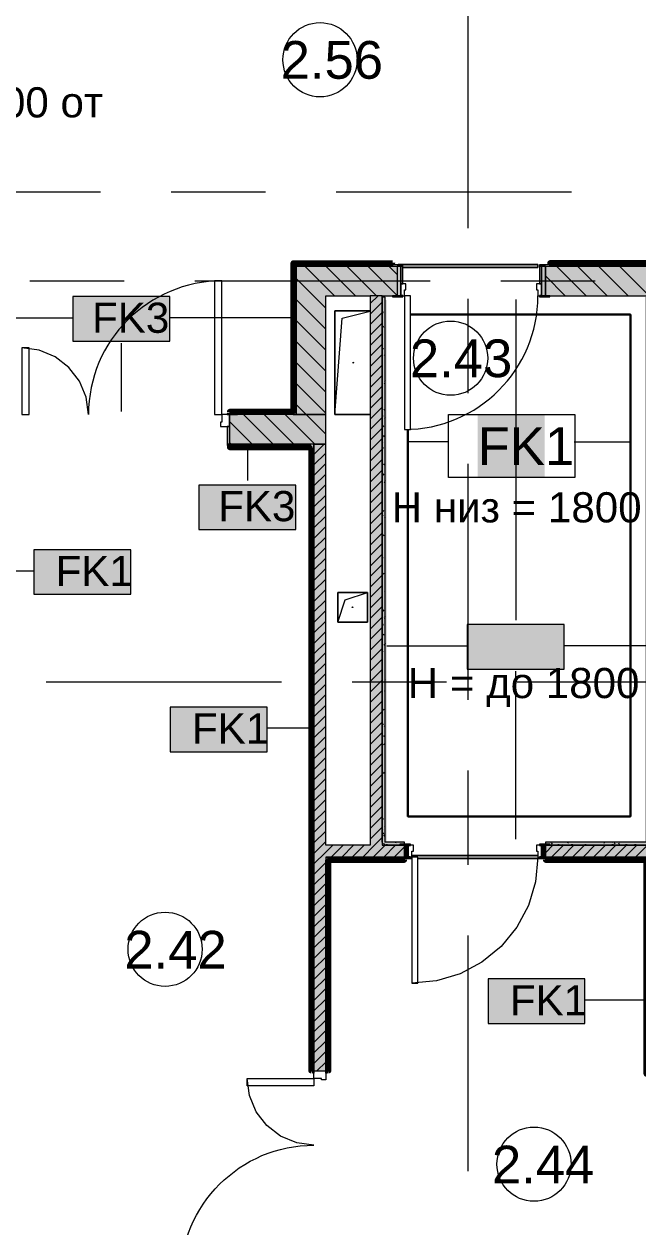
# Model space of a CAD drawing. Header units: millimetres. Extents: x -3817 to 677485, y -22715 to 103890.
# Drawn here: x 434994 to 439133, y 6048 to 14149 of the extents above; entities that cross this region are included whole.
import ezdxf

# ---------------------------------------------------------------- set-up
doc = ezdxf.new("R2010")
doc.units = ezdxf.units.MM
doc.layers.add('PDF _Геометрия', color=7, linetype='Continuous', true_color=0x1d1d1d)
doc.layers.add('PDF _Сплошная заливка', color=7, linetype='Continuous', true_color=0xffffff)
doc.layers.add('PDF _Текст', color=7, linetype='Continuous')
doc.styles.add('PDF GOST-Common', font='arial.ttf')

msp = doc.modelspace()

# ---------------------------------------------------------------- hatches: boundary and pattern name
at = {"layer": 'PDF _Сплошная заливка', "transparency": 33554559}
for points in [[(436808.6, 11519), (436828.6, 11519), (436828.6, 12539), (436808.6, 12539), (436808.6, 12224.7)], [(436828.6, 11519), (437028.6, 11519), (437028.6, 12519), (436828.6, 12519), (436828.6, 12224.7)], [(437328.6, 8619), (437408.6, 8619), (437408.6, 12319), (437328.6, 12319), (437328.6, 10137.9)], [(437408.6, 8639), (437428.6, 8639), (437428.6, 12309), (437408.6, 12309), (437408.6, 10137.9)]]:
    msp.add_hatch(color=256, dxfattribs=at).paths.add_polyline_path(points)
h = msp.add_hatch(color=256, dxfattribs=at)
h.paths.add_polyline_path([(443532.5, 12519), (448468.6, 12519), (448467.6, 12539), (443388.6, 12539), (443388.6, 12519)], flags=0)
h.paths.add_polyline_path([(438538.6, 12519), (443154.7, 12519), (443154.7, 12539), (438538.6, 12539), (438538.6, 12527)], flags=0)
h.paths.add_polyline_path([(436828.6, 12519), (437478.6, 12519), (437478.6, 12539), (436828.6, 12539), (436828.6, 12527)], flags=0)
h = msp.add_hatch(color=256, dxfattribs=at)
h.paths.add_polyline_path([(448488.6, 12319), (448488.6, 12519), (446608.6, 12519), (446608.6, 12319), (448057.8, 12319)], flags=0)
h.paths.add_polyline_path([(439208.6, 12319), (439208.6, 12519), (438508.6, 12519), (438508.6, 12319), (438538.6, 12319)], flags=0)
h.paths.add_polyline_path([(437508.6, 12319), (437508.6, 12519), (437028.6, 12519), (437028.6, 12319), (437478.6, 12319)], flags=0)
at = {"layer": 'PDF _Сплошная заливка', "true_color": 0x494949, "transparency": 33554559}
msp.add_hatch(color=251, dxfattribs=at).paths.add_polyline_path([(438458.6, 12509), (438458.6, 12529), (437548.6, 12527), (437548.6, 12509), (437714.3, 12509)])
at = {"layer": 'PDF _Сплошная заливка', "transparency": 33554559}
h = msp.add_hatch(color=256, dxfattribs=at)
h.paths.add_polyline_path([(436433.6, 11319), (437028.6, 11319), (437028.6, 11519), (436378.6, 11519), (436378.6, 11319)], flags=0)
h.paths.add_polyline_path([(434628.6, 11319), (434928.6, 11319), (434928.6, 11519), (434628.6, 11519), (434628.6, 11439)], flags=0)
h = msp.add_hatch(color=256, dxfattribs=at)
h.paths.add_polyline_path([(434873.6, 11299), (434928.6, 11299), (434928.6, 11311), (434873.6, 11311), (434873.6, 11319), (434628.6, 11319), (434628.6, 11299), (434648.6, 11299)], flags=0)
h.paths.add_polyline_path([(436433.6, 11299), (436928.6, 11299), (436928.6, 11319), (436433.6, 11317), (436433.6, 11311), (436378.6, 11311), (436378.6, 11299)], flags=0)
h = msp.add_hatch(color=256, dxfattribs=at)
h.paths.add_polyline_path([(436928.6, 2019), (436948.6, 2019), (436948.3, 5594), (436940.6, 5594), (436940.6, 5649), (436928.6, 5649), (436928.6, 2069)], flags=0)
h.paths.add_polyline_path([(436940.6, 7099), (436940.6, 7154), (436948.6, 7154), (436948.6, 11319), (436928.6, 11319), (436928.6, 7099)], flags=0)
h = msp.add_hatch(color=256, dxfattribs=at)
h.paths.add_polyline_path([(437028.6, 2019), (437028.6, 2394), (436948.6, 2394), (436948.6, 2019)], flags=0)
h.paths.add_polyline_path([(436948.6, 2419), (437028.6, 2419), (437028.6, 5649), (436948.6, 5649), (436948.6, 2833.9)], flags=0)
h.paths.add_polyline_path([(437028.6, 7099), (437028.6, 11319), (436948.6, 11319), (436948.6, 7099), (436998.6, 7099)], flags=0)
h = msp.add_hatch(color=256, dxfattribs=at)
h.paths.add_polyline_path([(438538.6, 8539), (439208.6, 8539), (439208.6, 8619), (438508.6, 8619), (438508.6, 8539)], flags=0)
h.paths.add_polyline_path([(437028.6, 8539), (437558.6, 8539), (437558.6, 8619), (437028.6, 8619)], flags=0)
h = msp.add_hatch(color=256, dxfattribs=at)
h.paths.add_polyline_path([(437528.6, 8619), (437528.6, 8627), (437558.6, 8627), (437558.6, 8639), (437408.6, 8639), (437408.6, 8619)], flags=0)
h.paths.add_polyline_path([(439188.6, 8619), (439188.6, 8639), (438508.6, 8639), (438508.6, 8627), (438538.6, 8627), (438538.6, 8619), (439007.2, 8619)], flags=0)
h = msp.add_hatch(color=256, dxfattribs=at)
h.paths.add_polyline_path([(439187.6, 8519), (439208.6, 8519), (439208.6, 8539), (438538.6, 8538.1), (438538.6, 8531), (438508.6, 8531), (438508.6, 8519), (439007.2, 8519)], flags=0)
h.paths.add_polyline_path([(437048.6, 8519), (437558.6, 8519), (437558.6, 8531), (437528.6, 8531), (437528.6, 8539), (437028.6, 8539), (437028.6, 8519)], flags=0)
h = msp.add_hatch(color=256, dxfattribs=at)
h.paths.add_polyline_path([(437028.6, 2019), (437048.6, 2019), (437048.6, 5649), (437036.6, 5649), (437036.6, 5594), (437028.6, 5594), (437028.6, 2312.2)], flags=0)
h.paths.add_polyline_path([(437036.6, 7099), (437048.6, 7099), (437048.6, 8519), (437028.6, 8519), (437029.4, 7154), (437036.6, 7154), (437036.6, 7112.3)], flags=0)
at = {"layer": 'PDF _Сплошная заливка', "true_color": 0x494949, "transparency": 33554559}
h = msp.add_hatch(color=251, dxfattribs=at)
h.paths.add_polyline_path([(437714.3, 8529), (438468.6, 8531), (438468.6, 8539), (438458.6, 8540.5), (438458.6, 8549), (437608.6, 8549), (437608.6, 8539), (437648.6, 8539), (437648.6, 8529)], flags=0)
h.paths.add_polyline_path([(437577.4, 8529), (437608.6, 8529), (437608.6, 8539), (437598.6, 8539), (437598.6, 8531), (437577.4, 8529)], flags=0)

# ---------------------------------------------------------------- linework, layer by layer
at = {"layer": 'PDF _Геометрия', "color": 253, "lineweight": 9, "true_color": 0xaaaaaa}
for points in [[(437988.6, 12773.8), (437988.6, 14361.3)], [(433922.2, 13019), (435509.7, 13019)], [(435986, 13019), (436621, 13019)], [(437097.2, 13019), (438684.7, 13019)], [(435033.5, 12419), (435668.5, 12419)], [(436144.7, 12419), (437732.2, 12419)], [(438208.5, 12419), (438843.5, 12419)], [(437988.6, 11662.5), (437988.6, 12297.5)], [(437988.6, 9598.8), (437988.6, 11186.3)], [(435142.7, 9719), (436730.2, 9719)], [(437206.5, 9719), (437841.5, 9719)], [(438317.7, 9719), (439905.2, 9719)], [(437988.6, 8487.5), (437988.6, 9122.5)], [(438458.6, 8539), (438442.3, 8373.2), (438393.9, 8213.7), (438315.4, 8066.8), (438209.7, 7938), (438080.9, 7832.3), (437933.9, 7753.7), (437774.5, 7705.3), (437608.6, 7689)], [(437988.6, 6423.8), (437988.6, 8011.3)]]:
    msp.add_lwpolyline(points, dxfattribs=at)
at = {"layer": 'PDF _Геометрия', "color": 231, "lineweight": 70, "true_color": 0xff80c0}
for points in [[(448468.6, 12719), (448467.6, 12719), (448467.6, 12540), (443388.6, 12540), (443154.7, 12540), (438538.6, 12540), (438538.6, 12539), (443154.7, 12539), (443388.6, 12539), (448467.6, 12539)], [(436927.6, 11298), (436927.6, 7099), (436928.6, 7099)], [(437048.6, 7099), (437049.6, 7099), (437049.6, 8518), (437558.6, 8518), (437558.6, 8519)], [(438508.6, 8519), (438508.6, 8518), (439187.6, 8518), (439187.6, 7079), (439187.6, 7078), (444658.6, 7078), (444658.6, 7079), (439188.6, 7079), (439188.6, 8519)]]:
    msp.add_lwpolyline(points, dxfattribs=at)
at = {"layer": 'PDF _Геометрия', "color": 9, "lineweight": 9, "true_color": 0xc0c0c0}
for points in [[(437478.6, 12519), (437478.6, 12539), (436828.6, 12539), (436808.6, 12539), (436808.6, 11519), (436828.6, 11519), (436828.6, 12519), (437478.6, 12519), (437028.6, 12519), (436828.6, 12519), (436828.6, 11519), (437028.6, 11519), (437028.6, 12319), (437328.6, 12319), (437328.6, 8619), (437028.6, 8619), (437028.6, 11319), (436948.6, 11319), (437028.6, 11319), (437028.6, 11519), (436433.6, 11519)], [(437508.6, 12519), (437508.6, 12319)], [(438508.6, 12519), (438508.6, 12319)], [(438538.6, 12519), (438538.6, 12539), (443154.7, 12539), (443388.6, 12539), (448467.6, 12539)], [(437558.6, 8627), (437558.6, 8639), (437428.6, 8639), (437428.6, 12309), (437408.6, 12309), (437408.6, 12319), (437478.6, 12319)], [(438538.6, 12319), (439208.6, 12319), (439208.6, 12299), (439208.6, 12309), (439188.6, 12309), (439188.6, 8639), (438508.6, 8639), (438508.6, 8627)], [(436378.6, 11519), (436378.6, 11319)], [(436378.6, 11311), (436378.6, 11299), (436928.6, 11299)], [(437558.6, 8539), (437558.6, 8619)], [(438508.6, 8619), (438508.6, 8539)], [(437558.6, 8519), (437558.6, 8531)], [(438508.6, 8531), (438508.6, 8519)], [(436928.6, 7099), (436940.6, 7099)], [(436948.6, 7099), (437028.6, 7099)], [(437036.6, 7099), (437048.6, 7099)]]:
    msp.add_lwpolyline(points, dxfattribs=at)
at = {"layer": 'PDF _Геометрия', "color": 52, "lineweight": 70, "true_color": 0xe1dc04}
for points in [[(436808.6, 11539), (436808.6, 12539), (436807.6, 12539), (436807.6, 11539)], [(436378.6, 11539), (436808.6, 11539), (436808.6, 11540), (436378.6, 11540)]]:
    msp.add_lwpolyline(points, close=True, dxfattribs=at)
at = {"layer": 'PDF _Геометрия', "color": 231, "lineweight": 70, "true_color": 0xff80c0}
msp.add_lwpolyline([(437478.6, 12540), (437478.6, 12539), (436808.1, 12539), (436808.1, 12540)], close=True, dxfattribs=at)
at = {"layer": 'PDF _Геометрия', "color": 253, "lineweight": 9, "true_color": 0x9b9b9b}
for points in [[(436823.8, 12495.6), (436828.6, 12495.6)], [(436830.8, 12539), (436830.4, 12538.3)], [(436854.2, 12526), (436864.3, 12526)], [(436901.2, 12539), (436898.4, 12534.3)], [(436930.2, 12527.9), (436925.1, 12536.6)], [(436945.7, 12526), (436955.7, 12526)], [(436997.9, 12523.6), (436995.2, 12519)], [(437065.9, 12519.6), (437065.6, 12519)], [(437107.9, 12524.9), (437102.9, 12533.6)], [(437128.6, 12526), (437138.6, 12526)], [(437147.5, 12539), (437144.2, 12533.2)], [(437146.5, 12519), (437144.5, 12522.4)], [(437217.2, 12537.8), (437212.2, 12529.1)], [(437216.9, 12519), (437212.5, 12526.5)], [(437220, 12526), (437230.1, 12526)], [(437281, 12526), (437291, 12526)], [(437392.8, 12519), (437390.2, 12523.5)], [(437433.4, 12526), (437443.4, 12526)], [(438561.1, 12526), (438571.2, 12526)], [(438622.1, 12526), (438632.1, 12526)], [(438650, 12520.1), (438649.4, 12519)], [(438691.6, 12531.2), (438686.6, 12522.5)], [(438692, 12524.4), (438686.9, 12533.1)], [(438730.3, 12519), (438728.6, 12521.9)], [(438759.7, 12527.1), (438755, 12519)], [(438774.5, 12526), (438784.5, 12526)], [(438800.6, 12519), (438796.6, 12526)], [(438865.9, 12526), (438876, 12526)], [(438907.3, 12539), (438905.9, 12536.7)], [(438957.4, 12526), (438967.4, 12526)], [(438976.6, 12519), (438974.3, 12523)], [(439005.4, 12526), (439001.3, 12519)], [(439073.8, 12533.6), (439070.7, 12539)], [(439073.4, 12522), (439071.7, 12519)], [(436828.6, 12398.9), (436823.6, 12407.6)], [(436817.5, 12357.2), (436812.5, 12366)], [(436823.2, 12343), (436818.1, 12334.2)], [(436823.8, 12373.6), (436828.6, 12373.6)], [(436821.6, 12289.2), (436816.6, 12297.9)], [(436823.8, 12282.2), (436828.6, 12282.2)], [(437411.6, 12242.7), (437408.6, 12247.8)], [(436814.5, 12179.5), (436809.5, 12188.3)], [(436825.7, 12221.2), (436820.7, 12229.9)], [(436823.8, 12160.3), (436828.6, 12160.3)], [(437408.6, 12221.2), (437412.9, 12221.2)], [(437408.6, 12160.3), (437412.9, 12160.3)], [(437416.1, 12211.8), (437411.1, 12203.1)], [(436810.9, 12138.9), (436808.6, 12134.9)], [(437419.8, 12106.6), (437414.7, 12115.3)], [(436811.5, 12001.8), (436808.6, 12006.9)], [(436818, 12029.2), (436813, 12020.5)], [(436823.8, 12038.4), (436828.6, 12038.4)], [(437408.6, 12068.8), (437412.9, 12068.8)], [(436813.9, 11961.2), (436808.9, 11952.4)], [(436825.1, 11919.5), (436820, 11910.8)], [(436823.8, 11946.9), (436828.6, 11946.9)], [(436828.6, 11911.3), (436825.8, 11916.1)], [(437415, 11966), (437410, 11957.3)], [(437426.2, 11924.4), (437421.2, 11915.7)], [(437408.6, 11886), (437412.9, 11886)], [(436823.8, 11825), (436828.6, 11825)], [(437408.6, 11825), (437412.9, 11825)], [(437428.6, 11806.7), (437428.2, 11806)], [(436812.8, 11715.4), (436808.6, 11708.2)], [(436816.7, 11688.1), (436811.7, 11696.8)], [(436824, 11673.8), (436818.9, 11665.1)], [(436823.8, 11703.1), (436828.6, 11703.1)], [(437408.6, 11733.6), (437412.9, 11733.6)], [(437428.6, 11725.5), (437424, 11733.5)], [(437428.6, 11745.7), (437424.2, 11738)], [(437428.6, 11664.5), (437428.1, 11665.5)], [(436823.8, 11611.6), (436828.6, 11611.6)], [(436824.9, 11552), (436819.9, 11560.7)], [(437408.6, 11550.7), (437412.9, 11550.7)], [(437414.9, 11505.5), (437409.8, 11514.2)], [(437426, 11547.1), (437421, 11555.8)], [(437408.6, 11489.7), (437412.9, 11489.7)], [(437419, 11437.5), (437413.9, 11446.2)], [(437428.1, 11501), (437423.1, 11492.3)], [(437408.6, 11398.3), (437412.9, 11398.3)], [(437423, 11369.4), (437418, 11378.1)], [(436403.3, 11311), (436401.5, 11307.8)], [(436427.5, 11306.8), (436437.6, 11306.8)], [(436443.2, 11319), (436443.1, 11318.9)], [(436470.6, 11312.2), (436466.7, 11319)], [(436512.2, 11301.1), (436507.2, 11309.8)], [(436580.2, 11305.2), (436575.2, 11313.9)], [(436579.9, 11306.8), (436590, 11306.8)], [(436610.6, 11304.2), (436607.6, 11299)], [(436619, 11299), (436616.9, 11302.7)], [(436652.2, 11315.4), (436647.2, 11306.7)], [(436671.4, 11306.8), (436681.4, 11306.8)], [(436720.3, 11311.3), (436715.3, 11302.6)], [(436757.9, 11302.2), (436752.9, 11310.9)], [(436762.8, 11306.8), (436772.9, 11306.8)], [(436935.6, 11299.2), (436930.6, 11307.9)], [(436945.7, 11306.8), (436948.6, 11306.8)], [(437411.9, 11327.8), (437408.6, 11333.4)], [(437415.8, 11296.9), (437410.8, 11288.2)], [(436931.5, 11189.4), (436928.6, 11184.5)], [(436935.5, 11257.4), (436930.5, 11248.7)], [(436939.7, 11231.2), (436934.7, 11239.9)], [(436945.7, 11184.9), (436948.6, 11184.9)], [(437408.6, 11215.4), (437412.9, 11215.4)], [(437422.9, 11187.2), (437417.9, 11178.5)], [(436932.7, 11121.5), (436928.6, 11128.5)], [(436942.6, 11147.7), (436937.6, 11139)], [(436943.8, 11163.1), (436938.8, 11171.8)], [(437408.6, 11154.4), (437412.9, 11154.4)], [(437408.9, 11150.1), (437408.6, 11150.5)], [(437418.8, 11119.2), (437413.8, 11110.5)], [(436945.7, 11063), (436948.6, 11063)], [(437408.6, 11063), (437412.9, 11063)], [(437428.2, 11055.6), (437423.2, 11064.4)], [(437428.6, 11075.2), (437425, 11068.8)], [(436929.7, 10943.8), (436928.6, 10945.6)], [(436930.4, 10943.6), (436928.6, 10940.7)], [(436945.7, 10971.6), (436948.6, 10971.6)], [(436941.5, 10902), (436936.5, 10893.3)], [(436948.6, 10850), (436944, 10858.1)], [(437408.6, 10880.1), (437412.9, 10880.1)], [(437417.7, 10873.4), (437412.7, 10864.7)], [(436945.7, 10849.6), (436948.6, 10849.6)], [(436948.6, 10853.4), (436947.6, 10851.7)], [(437408.6, 10819.2), (437412.9, 10819.2)], [(437414.1, 10836.3), (437409, 10845)], [(437428.6, 10831.3), (437423.9, 10823.1)], [(436945.7, 10727.7), (436948.6, 10727.7)], [(437408.6, 10727.7), (437412.9, 10727.7)], [(437422.2, 10700.2), (437417.2, 10709)], [(436934.8, 10630), (436929.8, 10638.7)], [(436945.7, 10636.3), (436948.6, 10636.3)], [(437412.6, 10559.7), (437408.6, 10552.9)], [(437408.6, 10544.8), (437412.9, 10544.8)], [(436932.3, 10520.2), (436928.6, 10513.9)], [(436943, 10494), (436938, 10502.7)], [(436945.7, 10514.4), (436948.6, 10514.4)], [(437408.6, 10483.9), (437412.9, 10483.9)], [(437419.6, 10450), (437414.6, 10441.3)], [(436945.7, 10392.4), (436948.6, 10392.4)], [(437408.6, 10392.4), (437412.9, 10392.4)], [(436945.7, 10301), (436948.6, 10301)], [(437428.6, 10323.4), (437426.5, 10327.2)], [(436928.9, 10274.6), (436928.6, 10275)], [(436931.2, 10274.5), (436928.6, 10270.1)], [(436942.3, 10232.8), (436937.3, 10224.1)], [(437408.6, 10209.6), (437412.9, 10209.6)], [(436945.7, 10179.1), (436948.6, 10179.1)], [(437408.6, 10148.6), (437412.9, 10148.6)], [(437418.5, 10204.3), (437413.5, 10195.5)], [(437428.5, 10140.7), (437423.5, 10149.5)], [(437428.6, 10160.8), (437424.7, 10153.9)], [(436945.3, 10055.1), (436940.3, 10046.4)], [(436948.6, 10121.9), (436944.4, 10114.5)], [(436945.7, 10057.2), (436948.6, 10057.2)], [(436948.6, 10118.5), (436947.2, 10120.9)], [(437408.6, 10057.2), (437412.9, 10057.2)], [(437417.4, 10099.1), (437412.3, 10107.8)], [(436945.7, 9965.7), (436948.6, 9965.7)], [(437421.4, 10031.1), (437416.4, 10039.8)], [(437425.5, 9963), (437420.5, 9971.7)], [(437428.6, 9977.9), (437427.7, 9976.2)], [(436938.1, 9892.8), (436933.1, 9901.5)], [(436948.6, 9935.6), (436944.3, 9943.2)], [(437414.4, 9921.4), (437409.3, 9930.1)], [(436942.2, 9824.8), (436937.2, 9833.5)], [(436944.2, 9809.4), (436939.2, 9800.7)], [(436945.7, 9843.8), (436948.6, 9843.8)], [(437408.6, 9874.3), (437412.9, 9874.3)], [(437409.3, 9822.5), (437408.6, 9821.3)], [(437408.6, 9813.3), (437412.9, 9813.3)], [(436935.1, 9715.1), (436930.1, 9723.8)], [(436946.3, 9756.8), (436941.3, 9765.5)], [(436945.7, 9721.9), (436948.6, 9721.9)], [(437411.4, 9743.7), (437408.6, 9748.4)], [(437408.6, 9721.9), (437412.9, 9721.9)], [(437428.6, 9734.1), (437426.6, 9730.5)], [(437428.6, 9652.8), (437425.7, 9658)], [(436932, 9605.3), (436928.6, 9599.5)], [(436945.7, 9630.4), (436948.6, 9630.4)], [(436932.2, 9537.4), (436928.6, 9543.5)], [(436939, 9495.6), (436934, 9486.9)], [(436945.7, 9508.5), (436948.6, 9508.5)], [(437408.6, 9539), (437412.9, 9539)], [(437408.6, 9478), (437412.9, 9478)], [(437419.3, 9535.1), (437414.3, 9526.4)], [(436934.9, 9427.6), (436929.9, 9418.9)], [(436948.6, 9447.9), (436946.4, 9451.7)], [(437416.6, 9429.9), (437411.5, 9438.6)], [(437426.4, 9425.4), (437421.4, 9416.7)], [(436946.1, 9386), (436941.1, 9377.3)], [(436945.7, 9386.6), (436948.6, 9386.6)], [(437408.6, 9386.6), (437412.9, 9386.6)], [(437422.3, 9357.4), (437417.3, 9348.7)], [(436945.7, 9295.2), (436948.6, 9295.2)], [(437424.7, 9293.9), (437419.7, 9302.6)], [(437428.6, 9307.3), (437428.5, 9307)], [(436933.9, 9181.9), (436928.8, 9173.2)], [(436937.3, 9223.6), (436932.3, 9232.4)], [(436945.7, 9173.2), (436948.6, 9173.2)], [(437408.6, 9203.7), (437412.9, 9203.7)], [(436945, 9140.2), (436940, 9131.5)], [(436945.5, 9087.6), (436940.5, 9096.3)], [(437408.6, 9142.8), (437412.9, 9142.8)], [(437410.6, 9074.5), (437408.6, 9077.9)], [(437421.2, 9111.6), (437416.2, 9102.9)], [(436945.7, 9051.3), (436948.6, 9051.3)], [(437408.6, 9051.3), (437412.9, 9051.3)], [(437428.6, 9063.5), (437427.4, 9061.3)], [(436945.7, 8959.9), (436948.6, 8959.9)], [(436931.4, 8868.2), (436928.6, 8872.9)], [(436928.7, 8868.1), (436928.6, 8868)], [(436945.7, 8838), (436948.6, 8838)], [(437409, 8907.5), (437408.6, 8906.9)], [(437408.6, 8868.4), (437412.9, 8868.4)], [(436935.7, 8758.4), (436930.7, 8749.7)], [(437408.6, 8807.5), (437412.9, 8807.5)], [(437416.1, 8797.9), (437411, 8789.2)], [(436945.7, 8716), (436948.6, 8716)], [(437412, 8729.8), (437408.6, 8724.1)], [(437408.6, 8716), (437412.9, 8716)], [(437419.8, 8692.7), (437414.8, 8701.4)], [(437423.1, 8688.2), (437418.1, 8679.5)], [(437428.6, 8738.4), (437426, 8743.1)], [(436945.7, 8624.6), (436948.6, 8624.6)], [(437423.9, 8624.7), (437418.9, 8633.4)], [(437433.4, 8624.6), (437443.4, 8624.6)], [(437500.3, 8639), (437497.3, 8633.8)], [(438542.9, 8637.2), (438541.9, 8639)], [(438553.3, 8634), (438548.3, 8625.3)], [(438591.4, 8639), (438589.9, 8636.5)], [(438591.6, 8624.6), (438601.7, 8624.6)], [(438623.8, 8619), (438621.2, 8623.6)], [(438661.8, 8639), (438657.9, 8632.4)], [(438683, 8624.6), (438693.1, 8624.6)], [(438757.4, 8621.8), (438755.8, 8619)], [(438774.5, 8624.6), (438784.5, 8624.6)], [(438908.1, 8639), (438903.7, 8631.3)], [(438957.4, 8624.6), (438967.4, 8624.6)], [(438966.4, 8635.3), (438964.2, 8639)], [(438976.7, 8635.9), (438971.7, 8627.2)], [(439008, 8624.2), (439003, 8632.9)], [(439048.8, 8624.6), (439058.9, 8624.6)], [(439109.8, 8624.6), (439119.8, 8624.6)], [(436934.7, 8512.7), (436929.6, 8504)], [(436948.6, 8533.5), (436946.7, 8536.8)], [(437067.6, 8533.2), (437077.7, 8533.2)], [(437086, 8530.9), (437080.9, 8522.2)], [(437129.5, 8525.1), (437124.4, 8533.8)], [(437168.2, 8519), (437166.1, 8522.6)], [(437238.6, 8519), (437234.1, 8526.7)], [(437250.5, 8533.2), (437260.5, 8533.2)], [(437301.8, 8539), (437300.3, 8536.4)], [(437341.9, 8533.2), (437352, 8533.2)], [(437402.9, 8533.2), (437412.9, 8533.2)], [(437414.5, 8519), (437411.8, 8523.7)], [(437467.8, 8521.7), (437466.2, 8519)], [(437509.4, 8532.8), (437504.4, 8524.1)], [(437511.3, 8534.3), (437508.6, 8539)], [(438535.8, 8527.6), (438533.9, 8531)], [(438560.4, 8524.4), (438557.3, 8519)], [(438591.6, 8533.2), (438601.7, 8533.2)], [(438628.4, 8520.3), (438627.7, 8519)], [(438683, 8533.2), (438693.1, 8533.2)], [(438709.6, 8539), (438706.6, 8533.9)], [(438713.6, 8524.6), (438708.5, 8533.3)], [(438744, 8533.2), (438754.1, 8533.2)], [(438752, 8519), (438750.2, 8522.1)], [(438779.7, 8538.5), (438774.7, 8529.8)], [(438822.4, 8519), (438818.2, 8526.2)], [(438874.1, 8519.2), (438874, 8519)], [(438896.4, 8533.2), (438906.5, 8533.2)], [(438987.8, 8533.2), (438997.9, 8533.2)], [(438998.3, 8519), (438995.9, 8523.2)], [(439079.3, 8533.2), (439089.3, 8533.2)], [(439095.4, 8533.8), (439092.4, 8539)], [(436940.6, 8486.4), (436935.6, 8495.1)], [(436944.7, 8418.4), (436939.7, 8427.1)], [(436945.8, 8471.1), (436940.8, 8462.3)], [(436945.7, 8502.7), (436948.6, 8502.7)], [(437029.1, 8493.4), (437028.6, 8492.6)], [(437039.1, 8437.7), (437034.1, 8446.4)], [(437037.1, 8441.7), (437047.2, 8441.7)], [(437048.6, 8482.2), (437045.3, 8488.1)], [(436948.6, 8350.6), (436943.8, 8359.1)], [(436945.7, 8380.8), (436948.6, 8380.8)], [(436948.6, 8354), (436947.9, 8352.7)], [(437037.1, 8380.8), (437047.2, 8380.8)], [(437048.6, 8405.3), (437046.4, 8401.4)], [(436937.6, 8308.7), (436932.6, 8317.4)], [(436948.6, 8293.1), (436943.8, 8284.6)], [(436945.7, 8289.3), (436948.6, 8289.3)], [(437032.1, 8328.1), (437028.6, 8334)], [(437036.1, 8260), (437031.1, 8268.7)], [(437037.1, 8289.3), (437047.2, 8289.3)], [(436930.6, 8199.1), (436928.6, 8202.4)], [(437039.1, 8206), (437034.1, 8197.3)], [(436934.6, 8131), (436929.6, 8139.7)], [(436945.7, 8167.4), (436948.6, 8167.4)], [(437037.1, 8106.4), (437047.2, 8106.4)], [(436947.7, 8047.6), (436942.7, 8038.9)], [(436945.7, 8045.5), (436948.6, 8045.5)], [(437037.1, 8045.5), (437047.2, 8045.5)], [(437042.1, 8028.3), (437037.1, 8019.6)], [(437046.2, 8096.3), (437041.2, 8087.6)], [(436945.7, 7954), (436948.6, 7954)], [(437041.3, 7946.3), (437036.3, 7955)], [(437037.1, 7954), (437047.2, 7954)], [(437048.6, 7978.6), (437048.3, 7977.9)], [(436935.5, 7843.5), (436930.4, 7834.8)], [(436939.8, 7817.3), (436934.8, 7826)], [(436945.7, 7832.1), (436948.6, 7832.1)], [(437041, 7782.6), (437036, 7773.8)], [(437048.6, 7811.7), (437044.5, 7818.9)], [(436942.5, 7733.9), (436937.5, 7725.1)], [(436945.7, 7710.2), (436948.6, 7710.2)], [(437037.1, 7771.2), (437047.2, 7771.2)], [(437037.1, 7710.2), (437047.2, 7710.2)], [(437048.6, 7734.8), (437047.2, 7732.2)], [(436938.4, 7665.8), (436933.4, 7657.1)], [(436948, 7681.2), (436942.9, 7689.9)], [(436948.6, 7622.5), (436944.6, 7615.5)], [(436945.7, 7618.8), (436948.6, 7618.8)], [(437037.1, 7618.8), (437047.2, 7618.8)], [(437028.8, 7578.5), (437028.6, 7578.2)], [(437035.3, 7590.9), (437030.3, 7599.6)], [(436933.8, 7461.9), (436928.8, 7470.6)], [(436945.7, 7496.8), (436948.6, 7496.8)], [(437035.9, 7468.8), (437030.8, 7460.1)], [(436937.4, 7420.1), (436932.3, 7411.4)], [(436948.5, 7378.4), (436943.5, 7369.7)], [(436945.7, 7374.9), (436948.6, 7374.9)], [(437031.8, 7400.8), (437028.6, 7395.3)], [(437037.1, 7435.9), (437047.2, 7435.9)], [(437037.1, 7374.9), (437047.2, 7374.9)], [(437042.9, 7359.1), (437037.9, 7350.4)], [(436945.7, 7283.5), (436948.6, 7283.5)], [(437037.1, 7283.5), (437047.2, 7283.5)], [(437044.6, 7209.1), (437039.6, 7217.8)], [(436945.7, 7161.6), (436948.6, 7161.6)], [(437048.6, 7141.1), (437043.7, 7149.7)], [(436932.2, 7106.3), (436928.6, 7100.2)], [(437041.8, 7113.4), (437036.8, 7104.7)], [(437037.1, 7100.6), (437047.2, 7100.6)]]:
    msp.add_lwpolyline(points, dxfattribs=at)
at = {"layer": 'PDF _Геометрия', "lineweight": 9}
for points in [[(437086.8, 12319), (437028.6, 12377.2), (436886.8, 12519)], [(437228.2, 12319), (437028.6, 12518.6), (437028.2, 12519)], [(437369.6, 12319), (437169.6, 12519)], [(437508.6, 12321.4), (437311.1, 12519)], [(437508.6, 12462.8), (437452.5, 12519)], [(438783.8, 12319), (438583.8, 12519)], [(438925.3, 12319), (438725.3, 12519)], [(439066.7, 12319), (438866.7, 12519)], [(439208.1, 12319), (439008.1, 12519)], [(437028.6, 12235.7), (436828.6, 12435.7)], [(438642.4, 12319), (438508.6, 12452.8)], [(437328.6, 12266.9), (437380.7, 12319)], [(437028.6, 12094.3), (436828.6, 12294.3)], [(437328.6, 12196.2), (437408.6, 12276.2)], [(437028.6, 11952.9), (436828.6, 12152.9)], [(437328.6, 12125.5), (437408.6, 12205.5)], [(437328.6, 12054.8), (437408.6, 12134.8)], [(437028.6, 11811.5), (436828.6, 12011.5)], [(437328.6, 11984.1), (437408.6, 12064.1)], [(437328.6, 11913.4), (437408.6, 11993.4)], [(437328.6, 11842.7), (437408.6, 11922.7)], [(437028.6, 11670), (436828.6, 11870)], [(437328.6, 11772), (437408.6, 11852)], [(437328.6, 11701.3), (437408.6, 11781.3)], [(437028.6, 11528.6), (436828.6, 11728.6)], [(437328.6, 11630.6), (437408.6, 11710.6)], [(437028.6, 11387.2), (436896.8, 11519), (436828.6, 11587.2)], [(437328.6, 11559.8), (437408.6, 11639.8)], [(436672.6, 11319), (436472.6, 11519)], [(436814, 11319), (436614, 11519)], [(436955.4, 11319), (436755.4, 11519)], [(437328.6, 11489.1), (437408.6, 11569.1)], [(436531.2, 11319), (436378.6, 11471.5)], [(437328.6, 11418.4), (437408.6, 11498.4)], [(437328.6, 11347.7), (437408.6, 11427.7)], [(437328.6, 11277), (437408.6, 11357)], [(436389.7, 11319), (436378.6, 11330.1)], [(436948.6, 11250.6), (437017.1, 11319)], [(437328.6, 11206.3), (437408.6, 11286.3)], [(436948.6, 11179.8), (437028.6, 11259.8)], [(436948.6, 11109.1), (437028.6, 11189.1)], [(437328.6, 11135.6), (437408.6, 11215.6)], [(436948.6, 11038.4), (437028.6, 11118.4)], [(437328.6, 11064.9), (437408.6, 11144.9)], [(436948.6, 10967.7), (437028.6, 11047.7)], [(437328.6, 10994.2), (437408.6, 11074.2)], [(436948.6, 10897), (437028.6, 10977)], [(437328.6, 10923.4), (437408.6, 11003.4)], [(436948.6, 10826.3), (437028.6, 10906.3)], [(437328.6, 10852.7), (437408.6, 10932.7)], [(437328.6, 10782), (437408.6, 10862)], [(436948.6, 10755.6), (437028.6, 10835.6)], [(437328.6, 10711.3), (437408.6, 10791.3)], [(436948.6, 10684.9), (437028.6, 10764.9)], [(436948.6, 10614.2), (437028.6, 10694.2)], [(437328.6, 10640.6), (437408.6, 10720.6)], [(436948.6, 10543.4), (437028.6, 10623.4)], [(437328.6, 10569.9), (437408.6, 10649.9)], [(436948.6, 10472.7), (437028.6, 10552.7)], [(437328.6, 10499.2), (437408.6, 10579.2)], [(436948.6, 10402), (437028.6, 10482)], [(437328.6, 10428.5), (437408.6, 10508.5)], [(436948.6, 10331.3), (437028.6, 10411.3)], [(437328.6, 10357.8), (437408.6, 10437.8)], [(436948.6, 10260.6), (437028.6, 10340.6)], [(437328.6, 10287), (437408.6, 10367)], [(437328.6, 10216.3), (437408.6, 10296.3)], [(436948.6, 10189.9), (437028.6, 10269.9)], [(437328.6, 10145.6), (437408.6, 10225.6)], [(436948.6, 10119.2), (437028.6, 10199.2)], [(436948.6, 10048.5), (437028.6, 10128.5)], [(437328.6, 10074.9), (437408.6, 10154.9)], [(436948.6, 9977.8), (437028.6, 10057.8)], [(437328.6, 10004.2), (437408.6, 10084.2)], [(436948.6, 9907), (437028.6, 9987)], [(437328.6, 9933.5), (437408.6, 10013.5)], [(436948.6, 9836.3), (437028.6, 9916.3)], [(437328.6, 9862.8), (437408.6, 9942.8)], [(436948.6, 9765.6), (437028.6, 9845.6)], [(437328.6, 9792.1), (437408.6, 9872.1)], [(436948.6, 9694.9), (437028.6, 9774.9)], [(437328.6, 9721.4), (437408.6, 9801.4)], [(437328.6, 9650.7), (437408.6, 9730.7)], [(436948.6, 9624.2), (437028.6, 9704.2)], [(437328.6, 9579.9), (437408.6, 9659.9)], [(436948.6, 9553.5), (437028.6, 9633.5)], [(436948.6, 9482.8), (437028.6, 9562.8)], [(437328.6, 9509.2), (437408.6, 9589.2)], [(436948.6, 9412.1), (437028.6, 9492.1)], [(437328.6, 9438.5), (437408.6, 9518.5)], [(436948.6, 9341.4), (437028.6, 9421.4)], [(437328.6, 9367.8), (437408.6, 9447.8)], [(436948.6, 9270.7), (437028.6, 9350.7)], [(437328.6, 9297.1), (437408.6, 9377.1)], [(436948.6, 9199.9), (437028.6, 9279.9)], [(437328.6, 9226.4), (437408.6, 9306.4)], [(437328.6, 9155.7), (437408.6, 9235.7)], [(436948.6, 9129.2), (437028.6, 9209.2)], [(437328.6, 9085), (437408.6, 9165)], [(436948.6, 9058.5), (437028.6, 9138.5)], [(437328.6, 9014.3), (437408.6, 9094.3)], [(436948.6, 8987.8), (437028.6, 9067.8)], [(436948.6, 8917.1), (437028.6, 8997.1)], [(437328.6, 8943.5), (437408.6, 9023.5)], [(436948.6, 8846.4), (437028.6, 8926.4)], [(437328.6, 8872.8), (437408.6, 8952.8)], [(436948.6, 8775.7), (437028.6, 8855.7)], [(437328.6, 8802.1), (437408.6, 8882.1)], [(436948.6, 8705), (437028.6, 8785)], [(437328.6, 8731.4), (437408.6, 8811.4)], [(436948.6, 8634.3), (437028.6, 8714.3)], [(437277.6, 8539), (437357.6, 8619), (437408.6, 8670)], [(437328.6, 8660.7), (437408.6, 8740.7)], [(436948.6, 8563.5), (437028.6, 8643.5)], [(436948.6, 8492.8), (437028.6, 8572.8), (437074.8, 8619)], [(437065.5, 8539), (437145.5, 8619)], [(437136.2, 8539), (437216.2, 8619)], [(437206.9, 8539), (437286.9, 8619)], [(437348.4, 8539), (437428.4, 8619)], [(437419.1, 8539), (437499.1, 8619)], [(437489.8, 8539), (437558.6, 8607.9)], [(438508.6, 8567.9), (438559.7, 8619)], [(438550.4, 8539), (438630.4, 8619)], [(438621.2, 8539), (438701.2, 8619)], [(438691.9, 8539), (438771.9, 8619)], [(438762.6, 8539), (438842.6, 8619)], [(438833.3, 8539), (438913.3, 8619)], [(438904, 8539), (438984, 8619)], [(438974.7, 8539), (439054.7, 8619)], [(439045.4, 8539), (439125.4, 8619)], [(439116.1, 8539), (439196.1, 8619)], [(436948.6, 8422.1), (437028.6, 8502.1)], [(436948.6, 8351.4), (437028.6, 8431.4)], [(436948.6, 8280.7), (437028.6, 8360.7)], [(436948.6, 8210), (437028.6, 8290)], [(436948.6, 8139.3), (437028.6, 8219.3)], [(436948.6, 8068.6), (437028.6, 8148.6)], [(436948.6, 7997.9), (437028.6, 8077.9)], [(436948.6, 7927.1), (437028.6, 8007.1)], [(436948.6, 7856.4), (437028.6, 7936.4)], [(436948.6, 7785.7), (437028.6, 7865.7)], [(436948.6, 7715), (437028.6, 7795)], [(436948.6, 7644.3), (437028.6, 7724.3)], [(436948.6, 7573.6), (437028.6, 7653.6)], [(436948.6, 7502.9), (437028.6, 7582.9)], [(436948.6, 7432.2), (437028.6, 7512.2)], [(436948.6, 7361.5), (437028.6, 7441.5)], [(436948.6, 7290.8), (437028.6, 7370.8)], [(436948.6, 7220), (437028.6, 7300)], [(436948.6, 7149.3), (437028.6, 7229.3)], [(436969, 7099), (437028.6, 7158.6)]]:
    msp.add_lwpolyline(points, dxfattribs=at)
at = {"layer": 'PDF _Геометрия', "color": 253, "lineweight": 13, "true_color": 0xaaaaaa}
for points in [[(437548.6, 12527), (437478.6, 12527), (437478.6, 12519), (437548.6, 12519)], [(437533.6, 12519), (437508.6, 12519), (437508.6, 12319), (437533.6, 12319)], [(437548.6, 12519), (437533.6, 12519), (437533.6, 12399), (437548.6, 12399)], [(438468.6, 12527), (438468.6, 12519), (438538.6, 12519), (438538.6, 12527)], [(438468.6, 12519), (438468.6, 12399), (438483.6, 12399), (438483.6, 12519)], [(438483.6, 12519), (438483.6, 12319), (438508.6, 12319), (438508.6, 12519)], [(436328.6, 12419), (436278.6, 12419), (436278.6, 11519), (436328.6, 11519)], [(437558.6, 12319), (437558.6, 12359), (437568.6, 12359), (437568.6, 12399), (437533.6, 12399), (437533.6, 12319)], [(438458.6, 12319), (438483.6, 12319), (438483.6, 12399), (438448.6, 12399), (438448.6, 12359), (438458.6, 12359)], [(437548.6, 12319), (437478.6, 12319), (437478.6, 12311), (437548.6, 12311)], [(437548.6, 12320), (437533.6, 12320), (437533.6, 12319), (437548.6, 12319)], [(437558.6, 11419), (437598.6, 11419), (437598.6, 12319), (437558.6, 12319)], [(438468.6, 12320), (438468.6, 12319), (438483.6, 12319), (438483.6, 12320)], [(438468.6, 12319), (438468.6, 12311), (438538.6, 12311), (438538.6, 12319)], [(434978.6, 11969), (434978.6, 11519), (435028.6, 11519), (435028.6, 11969)], [(436328.6, 11519), (436328.6, 11469), (436318.6, 11469), (436318.6, 11439), (436378.6, 11439), (436378.6, 11519)], [(436363.6, 11519), (436433.6, 11519), (436433.6, 11527), (436363.6, 11527)], [(436363.6, 11319), (436378.6, 11319), (436378.6, 11439), (436363.6, 11439)], [(436363.6, 11311), (436433.6, 11311), (436433.6, 11319), (436363.6, 11319)], [(437598.6, 8627), (437528.6, 8627), (437528.6, 8619), (437598.6, 8619)], [(437583.6, 8619), (437558.6, 8619), (437558.6, 8539), (437583.6, 8539)], [(437608.6, 8539), (437608.6, 8579), (437618.6, 8579), (437618.6, 8619), (437583.6, 8619), (437583.6, 8539)], [(437598.6, 8619), (437583.6, 8619), (437583.6, 8618), (437598.6, 8618)], [(438458.6, 8539), (438483.6, 8539), (438483.6, 8619), (438448.6, 8619), (438448.6, 8579), (438458.6, 8579)], [(438468.6, 8627), (438468.6, 8619), (438538.6, 8619), (438538.6, 8627)], [(438468.6, 8619), (438468.6, 8618), (438483.6, 8618), (438483.6, 8619)], [(438483.6, 8619), (438483.6, 8539), (438508.6, 8539), (438508.6, 8619)], [(437598.6, 8539), (437528.6, 8539), (437528.6, 8531), (437598.6, 8531)], [(437598.6, 8540), (437583.6, 8540), (437583.6, 8539), (437598.6, 8539)], [(437608.6, 7689), (437648.6, 7689), (437648.6, 8539), (437608.6, 8539)], [(438468.6, 8540), (438468.6, 8539), (438483.6, 8539), (438483.6, 8540)], [(438468.6, 8539), (438468.6, 8531), (438538.6, 8531), (438538.6, 8539)], [(436940.6, 7084), (436940.6, 7154), (436948.6, 7154), (436948.6, 7084)], [(437028.6, 7084), (437028.6, 7154), (437036.6, 7154), (437036.6, 7084)], [(436948.6, 7049), (436948.6, 6999), (436498.6, 6999), (436498.6, 7049)], [(436948.6, 7099), (437028.6, 7099), (437028.6, 7039), (436998.6, 7039), (436998.6, 7049), (436948.6, 7049)], [(437027.6, 7084), (437027.6, 7099), (437028.6, 7099), (437028.6, 7084)]]:
    msp.add_lwpolyline(points, close=True, dxfattribs=at)
at = {"layer": 'PDF _Геометрия', "color": 7, "lineweight": 9}
for points in [[(437517.2, 12529), (438458.6, 12529)], [(437548.6, 12509), (438458.6, 12509)], [(435976.8, 12313.2), (435323.6, 12313.2), (435323.6, 12013.2), (435976.8, 12013.2)], [(437328.6, 11518.6), (437088.6, 11518.6), (437088.6, 12218.6), (437328.6, 12218.6), (437088.6, 12218.6), (437088.6, 11518.6)], [(437855.9, 11518.6), (438707.5, 11518.6), (438707.5, 11095.6), (437855.9, 11095.6)], [(436826.6, 11044.6), (436173.5, 11044.6), (436173.5, 10744.6), (436826.6, 10744.6)], [(435713.2, 10609.2), (435060.1, 10609.2), (435060.1, 10309.2), (435713.2, 10309.2)], [(437308.7, 10321.4), (437308.7, 10121.4), (437108.7, 10121.4), (437108.7, 10321.4)], [(437308.7, 10321.4), (437108.7, 10321.4), (437108.7, 10121.4), (437308.7, 10121.4)], [(438634.9, 10104.5), (437981.8, 10104.5), (437981.8, 9804.5), (438634.9, 9804.5)], [(436632.3, 9548.1), (435979.2, 9548.1), (435979.2, 9248.1), (436632.3, 9248.1)], [(437558.6, 8529), (437608.6, 8529)], [(437608.6, 8549), (438458.6, 8549)], [(437648.6, 8529), (438508.6, 8529)], [(438775.6, 7718.3), (438122.5, 7718.3), (438122.5, 7418.3), (438775.6, 7418.3)]]:
    msp.add_lwpolyline(points, close=True, dxfattribs=at)
for points in [[(438458.6, 12509), (438458.6, 12529), (438458.6, 12509)], [(437408.6, 12319), (437328.6, 12319)], [(437408.6, 8639), (437408.6, 12309), (437408.6, 8639), (437408.6, 8619), (437528.6, 8619), (437408.6, 8619)], [(438308.4, 12294.5), (438308.4, 10134.6)], [(439208.6, 12299), (439208.6, 8619), (439188.6, 8619), (438538.6, 8619), (439188.6, 8619)], [(434649.1, 12171.3), (435323.6, 12171.3)], [(436808.1, 12171.3), (435976.8, 12171.3)], [(437088.6, 11518.6), (437138.6, 12168.6), (437328.6, 12216.1)], [(435650.2, 11539.5), (435650.2, 11999.3)], [(436948.6, 11319), (436948.6, 7154), (436948.6, 11319), (436928.6, 11319), (436433.6, 11319), (436928.6, 11319)], [(436500, 11298.5), (436500, 11074.7)], [(436928.6, 11298), (436928.6, 7099)], [(437858.1, 11336), (437582.1, 11336)], [(438702.1, 11336), (439082.1, 11336)], [(434649.1, 10467.3), (435060.1, 10467.3)], [(437108.7, 10121.4), (437158.7, 10271.4), (437308.7, 10321.4)], [(437440.8, 9962.6), (437981.8, 9962.6)], [(439188.1, 9962.6), (438634.9, 9962.6)], [(438308.4, 8658.8), (438308.4, 9790.6)], [(436928.1, 9406.2), (436632.3, 9406.2)], [(437028.6, 8539), (437528.6, 8539), (437028.6, 8539), (437028.6, 8519), (437028.6, 7154), (437028.6, 8519)], [(437048.6, 8519), (437558.6, 8519)], [(437048.6, 7099), (437048.6, 8518)], [(438508.6, 8519), (439187.6, 8519)], [(439208.6, 8539), (438538.6, 8539), (439208.6, 8539), (439208.6, 8519), (439208.6, 7319), (439288.6, 7319)], [(439188.1, 7576.4), (438775.6, 7576.4)]]:
    msp.add_lwpolyline(points, dxfattribs=at)
at = {"layer": 'PDF _Геометрия', "color": 9, "lineweight": 9, "true_color": 0xc0c0c0}
msp.add_lwpolyline([(443154.7, 12519), (438538.6, 12519), (439208.6, 12519), (443154.7, 12519), (443388.6, 12519), (446608.6, 12519), (443388.6, 12519)], close=True, dxfattribs=at)
at = {"layer": 'PDF _Геометрия', "color": 253, "lineweight": 9, "true_color": 0xaaaaaa}
for points in [[(436328.6, 12419, 0.414213), (435428.6, 11519), (435413.3, 11635.5), (435368.3, 11744), (435296.8, 11837.2), (435203.6, 11908.7), (435095.1, 11953.7), (434978.6, 11969)], [(436048.6, 5699, -0.414213), (436948.6, 6599), (436832.2, 6614.3), (436723.6, 6659.3), (436630.4, 6730.8), (436558.9, 6824), (436514, 6932.5), (436498.6, 7049)]]:
    msp.add_lwpolyline(points, format="xyb", dxfattribs=at)
at = {"layer": 'PDF _Геометрия', "color": 231, "lineweight": 30, "true_color": 0xff80c0}
msp.add_lwpolyline([(437582.1, 11419), (437582.1, 8812.7), (439082.1, 8812.7), (439082.1, 12192.7), (437598.6, 12192.7)], dxfattribs=at)
at = {"layer": 'PDF _Геометрия', "color": 52, "lineweight": 70, "true_color": 0xe1dc04}
msp.add_lwpolyline([(436928.6, 11299), (436378.6, 11299), (436378.6, 11298), (436927.6, 11298)], dxfattribs=at)
at = {"layer": 'PDF _Геометрия', "color": 231, "lineweight": 9, "true_color": 0xff80c0}
for points in [[(436928.6, 7099), (436928.6, 11298), (436927.6, 11298)], [(437558.6, 8519), (437048.6, 8519), (437048.6, 8518), (437048.6, 7099)], [(439188.6, 8519), (439187.6, 8519), (438508.6, 8519)]]:
    msp.add_lwpolyline(points, dxfattribs=at)
at = {"layer": 'PDF _Геометрия', "color": 52, "lineweight": 9, "true_color": 0xe1dc04}
msp.add_lwpolyline([(436928.6, 11298), (436928.6, 11299)], dxfattribs=at)
at = {"layer": 'PDF _Геометрия', "color": 7, "lineweight": 9}
for centre, radius in [((436989.5, 13908.6), 250), ((436989.5, 13908.6), 250), ((437869.9, 11899), 250), ((437869.9, 11899), 250), ((437213.6, 11868.6), 2.5), ((437208.7, 10221.4), 2.5), ((435945, 7918.1), 250), ((435945, 7918.1), 250), ((438432.1, 6471.1), 250), ((438432.1, 6471.1), 250)]:
    msp.add_circle(centre, radius, dxfattribs=at)
at = {"layer": 'PDF _Геометрия', "color": 253, "lineweight": 9, "true_color": 0xaaaaaa}
msp.add_arc((437558.6, 12319), 900, 270.00011, 359.99989, dxfattribs=at)
at = {"layer": 'PDF _Сплошная заливка', "lineweight": 35, "transparency": 33554559}
for points in [[(437508.6, 12319), (437533.6, 12319), (437508.6, 12519), (437533.6, 12519)], [(438483.6, 12319), (438508.6, 12319), (438483.6, 12519), (438508.6, 12519)], [(437558.6, 8539), (437583.6, 8539), (437558.6, 8619), (437583.6, 8619)], [(438483.6, 8539), (438508.6, 8539), (438483.6, 8619), (438508.6, 8619)]]:
    msp.add_solid(points, dxfattribs=at)
at = {"layer": 'PDF _Сплошная заливка', "lineweight": 9, "transparency": 33554559}
for points in [[(435976.8, 12313.2), (435323.6, 12313.2), (435976.8, 12013.2), (435323.6, 12013.2)], [(438052.4, 11518.6), (438504.8, 11518.6), (438052.4, 11095.3), (438504.8, 11095.3)], [(436826.6, 11044.6), (436173.5, 11044.6), (436826.6, 10744.6), (436173.5, 10744.6)], [(435713.2, 10609.2), (435060.1, 10609.2), (435713.2, 10309.2), (435060.1, 10309.2)], [(438634.9, 10104.5), (437981.8, 10104.5), (438634.9, 9804.5), (437981.8, 9804.5)], [(436632.3, 9548.1), (435979.2, 9548.1), (436632.3, 9248.1), (435979.2, 9248.1)], [(438775.6, 7718.3), (438122.5, 7718.3), (438775.6, 7418.3), (438122.5, 7418.3)]]:
    msp.add_solid(points, dxfattribs=at)
at = {"layer": 'PDF _Сплошная заливка', "color": 131, "lineweight": 35, "true_color": 0xa9f3f5, "transparency": 33554559}
msp.add_solid([(437437.6, 8639), (437437.6, 12290), (437428.6, 8639), (437428.6, 12290)], dxfattribs=at)
at = {"layer": 'PDF _Сплошная заливка', "color": 52, "lineweight": 35, "true_color": 0xe1dc04, "transparency": 33554559}
for points in [[(436808.6, 11539), (436808.6, 11540), (436378.6, 11539)], [(436927.6, 11298), (436928.6, 11299), (436378.6, 11298)]]:
    msp.add_solid(points, dxfattribs=at)
at = {"layer": 'PDF _Сплошная заливка', "color": 254, "lineweight": 35, "true_color": 0xffb9dc, "transparency": 33554559}
msp.add_solid([(437558.6, 8518), (437558.6, 8519), (437049.6, 8518)], dxfattribs=at)

# ---------------------------------------------------------------- texts
at = {"layer": 'PDF _Текст', "color": 250, "true_color": 0x3c3c3c, "attachment_point": 4, "style": 'PDF GOST-Common'}
for s, insert, char_height in [('2.56', (436723.8, 13905.8), 254), ('2.43', (437595.1, 11896.2), 254), ('H низ = 1800 мм', (437473.1, 10893), 203.2), ('H = до 1800 мм', (437580.7, 9681.8), 203.2), ('2.42', (435670.3, 7915.3), 254), ('2.44', (438148.4, 6468.3), 254)]:
    msp.add_mtext(s, dxfattribs=dict(at, insert=insert, char_height=char_height))
at = {"layer": 'PDF _Текст', "insert": (433555.6, 13617.3), "char_height": 203.2, "attachment_point": 4, "rotation": 0.11388, "style": 'PDF GOST-Common'}
msp.add_mtext('Нниза=2500 от', dxfattribs=at)
at = {"layer": 'PDF _Текст', "attachment_point": 4, "style": 'PDF GOST-Common'}
for s, insert, char_height in [('FK3', (435452.7, 12169.8), 203.2), ('FK1', (438052.4, 11306.7), 254), ('FK3', (436302.6, 10901.2), 203.2), ('FK1', (435207.2, 10465.8), 203.2), ('FK1', (436126.3, 9404.6), 203.2), ('FK1', (438269.6, 7574.8), 203.2)]:
    msp.add_mtext(s, dxfattribs=dict(at, insert=insert, char_height=char_height))

doc.saveas('drawing.dxf')
